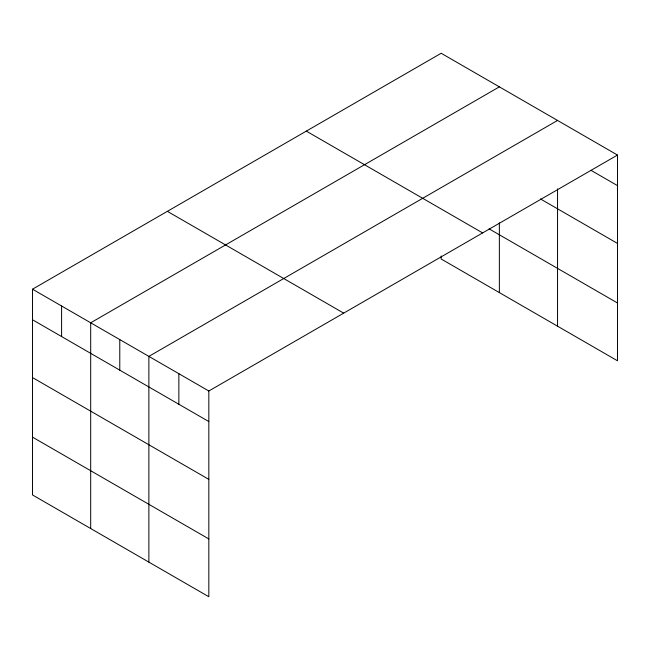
<?xml version="1.0" encoding="UTF-8"?>
<svg xmlns="http://www.w3.org/2000/svg" width="650" height="650" viewBox="0 0 650 650"><rect width="100%" height="100%" fill="white"/><g stroke="black" fill="none" stroke-linecap="round" stroke-linejoin="round"><path stroke-width="0.97" d="M617.5 155.058L208.829 390.999L208.829 596.741L32.5 494.942L32.5 289.201L441.171 53.259L617.5 155.058L617.5 360.799L441.171 259.001L441.171 256.011M499.363 86.848L90.691 322.798L90.691 528.539M557.546 120.445L148.874 356.387L148.874 562.128M590.947 170.292L617.5 185.624M540.434 198.933L617.5 243.425M489.093 228.857L617.5 302.989M306.312 131.121L482.641 232.919M167.359 211.339L343.688 313.137M32.5 289.201L208.829 390.999M32.5 319.759L208.829 421.566M32.5 377.569L208.829 479.375M32.5 437.133L208.829 538.931M557.546 188.882L557.546 326.186M499.363 222.869L499.363 292.589M178.856 373.693L178.856 404.259M119.779 339.592L119.779 370.159M61.596 305.996L61.596 336.562"/></g></svg>
